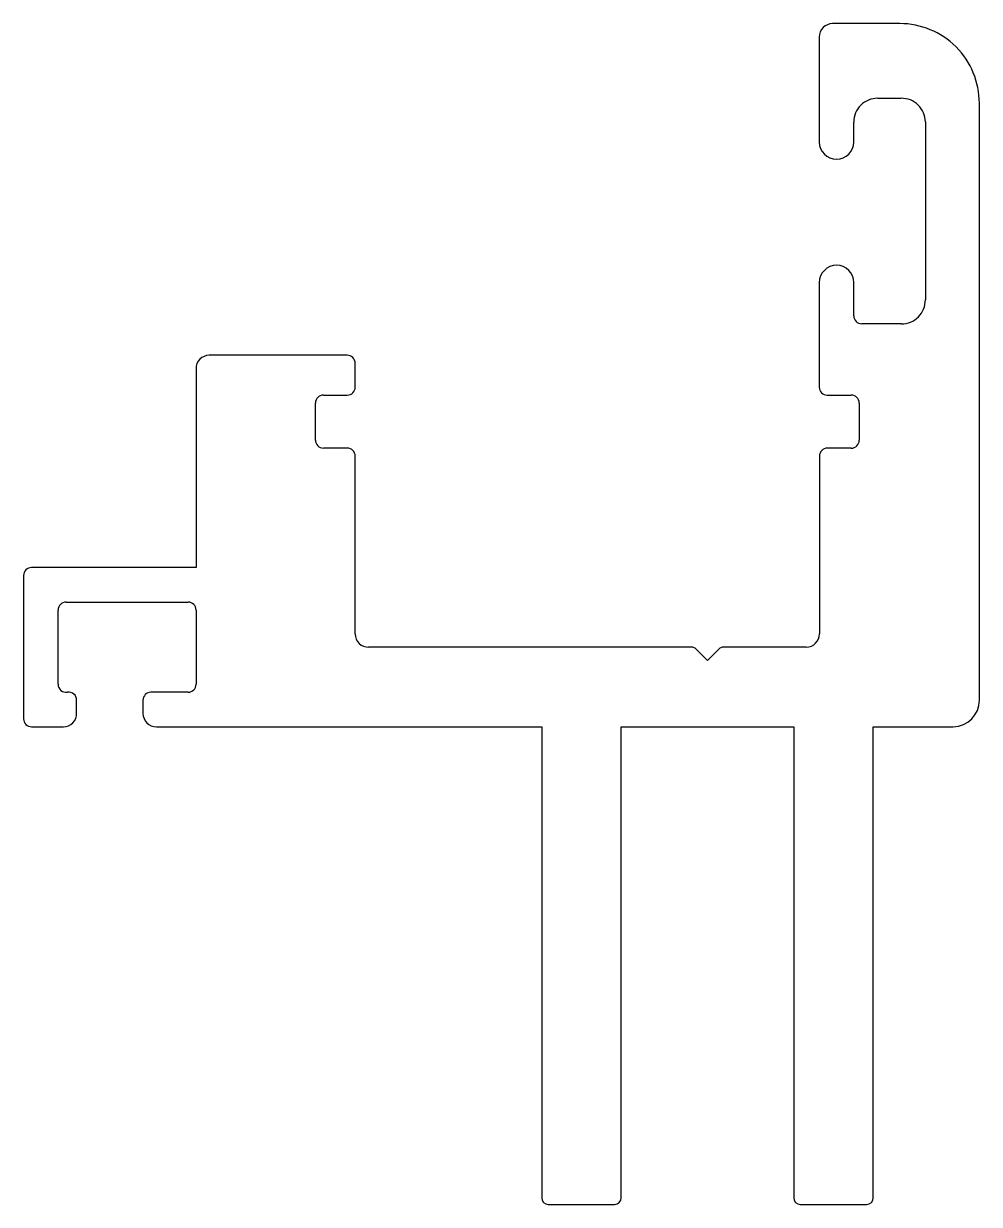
# Model space of a CAD drawing. Extents: x 5 to 41, y 2.4 to 46.9.
import ezdxf

# ---------------------------------------------------------------- set-up
doc = ezdxf.new("R2010")
doc.units = 0
doc.layers.get('0').update_dxf_attribs({"linetype": 'CONTINUOUS'})

msp = doc.modelspace()

# ---------------------------------------------------------------- linework, layer by layer
for p, q in [((38.004, 46.95), (35.463, 46.95)), ((34.969, 46.444), (34.969, 42.49)), ((37.171, 44.137), (38.054, 44.135)), ((41.004, 21.45), (41.004, 43.95)), ((36.269, 42.49), (36.269, 43.237)), ((38.969, 43.244), (38.969, 36.535)), ((34.969, 37.191), (34.969, 33.25)), ((36.269, 35.938), (36.269, 37.191)), ((38.068, 35.635), (36.569, 35.638)), ((38.068, 35.635), (38.068, 35.635)), ((17.174, 34.45), (11.968, 34.45)), ((11.474, 33.944), (11.474, 26.45)), ((17.474, 33.25), (17.474, 34.15)), ((16.274, 32.95), (17.174, 32.95)), ((35.269, 32.95), (36.174, 32.95)), ((15.974, 31.25), (15.974, 32.65)), ((36.474, 32.65), (36.474, 31.25)), ((15.974, 31.25), (15.974, 31.25)), ((17.174, 30.95), (16.274, 30.95)), ((36.174, 30.95), (35.274, 30.95)), ((36.174, 30.95), (36.174, 30.95)), ((17.474, 23.944), (17.474, 30.65)), ((34.974, 30.65), (34.974, 23.956)), ((11.474, 26.45), (5.274, 26.45)), ((4.974, 26.15), (4.974, 20.75)), ((6.574, 25.15), (11.174, 25.15)), ((6.274, 22.05), (6.274, 24.85)), ((11.474, 24.85), (11.474, 24.85)), ((11.474, 24.85), (11.474, 22.05)), ((30.151, 23.45), (17.98, 23.45)), ((30.754, 22.95), (30.327, 23.377)), ((31.181, 23.377), (30.754, 22.95)), ((34.48, 23.45), (31.358, 23.45)), ((6.974, 20.956), (6.974, 21.45)), ((9.474, 21.45), (9.474, 20.95)), ((11.174, 21.75), (9.774, 21.75)), ((5.274, 20.45), (6.48, 20.45)), ((9.98, 20.45), (24.504, 20.45)), ((24.504, 20.45), (24.504, 2.7)), ((27.504, 2.7), (27.504, 20.45)), ((27.504, 20.45), (34.004, 20.45)), ((34.004, 20.45), (34.004, 2.7)), ((37.004, 2.7), (37.004, 20.45)), ((37.004, 20.45), (40.016, 20.45)), ((24.754, 2.45), (27.254, 2.45)), ((34.254, 2.45), (36.754, 2.45))]:
    msp.add_line(p, q)
for centre, radius, start, end in [((35.469, 46.45), 0.5, 90.6701, 180.6702), ((38.004, 43.95), 3, 359.9999, 90), ((37.169, 43.237), 0.9, 89.9067, 180), ((38.069, 43.235), 0.9, 0.5162, 90.9781), ((35.619, 42.49), 0.65, 180, 360), ((35.619, 37.191), 0.65, 0, 180), ((38.069, 36.535), 0.9, 269.9067, 0), ((36.569, 35.938), 0.3, 180, 269.9067), ((11.974, 33.95), 0.5, 90.6698, 180.6702), ((17.174, 34.15), 0.3, 359.9982, 90), ((16.274, 32.65), 0.3, 90, 180), ((17.174, 33.25), 0.3, 270.0018, 0), ((35.269, 33.25), 0.3, 180, 270), ((36.174, 32.65), 0.3, 0, 89.9982), ((16.274, 31.25), 0.3, 180, 269.9982), ((36.174, 31.25), 0.3, 270, 0.0011), ((17.174, 30.65), 0.3, 360, 90), ((35.274, 30.65), 0.3, 90, 180), ((5.274, 26.15), 0.3, 90, 180), ((6.574, 24.85), 0.3, 90, 180), ((11.174, 24.85), 0.3, 360, 90), ((17.974, 23.95), 0.5, 180.6702, 270.6702), ((34.474, 23.95), 0.5, 270.6702, 0.6699), ((30.151, 23.2), 0.25, 45, 90), ((31.358, 23.2), 0.25, 90, 135), ((6.574, 22.05), 0.3, 180, 279.451), ((11.174, 22.05), 0.3, 270, 360), ((6.674, 21.458), 0.3, 358.3968, 99.7363), ((9.774, 21.45), 0.3, 90, 180), ((40.004, 21.45), 1, 270.6702, 360), ((6.474, 20.95), 0.5, 270.6998, 0.7006), ((9.974, 20.95), 0.5, 180, 270.6783), ((5.274, 20.75), 0.3, 179.9997, 270), ((24.754, 2.7), 0.25, 180, 270), ((27.254, 2.7), 0.25, 270, 0), ((34.254, 2.7), 0.25, 180, 270), ((36.754, 2.7), 0.25, 270, 0)]:
    msp.add_arc(centre, radius, start, end)

doc.saveas('drawing.dxf')
